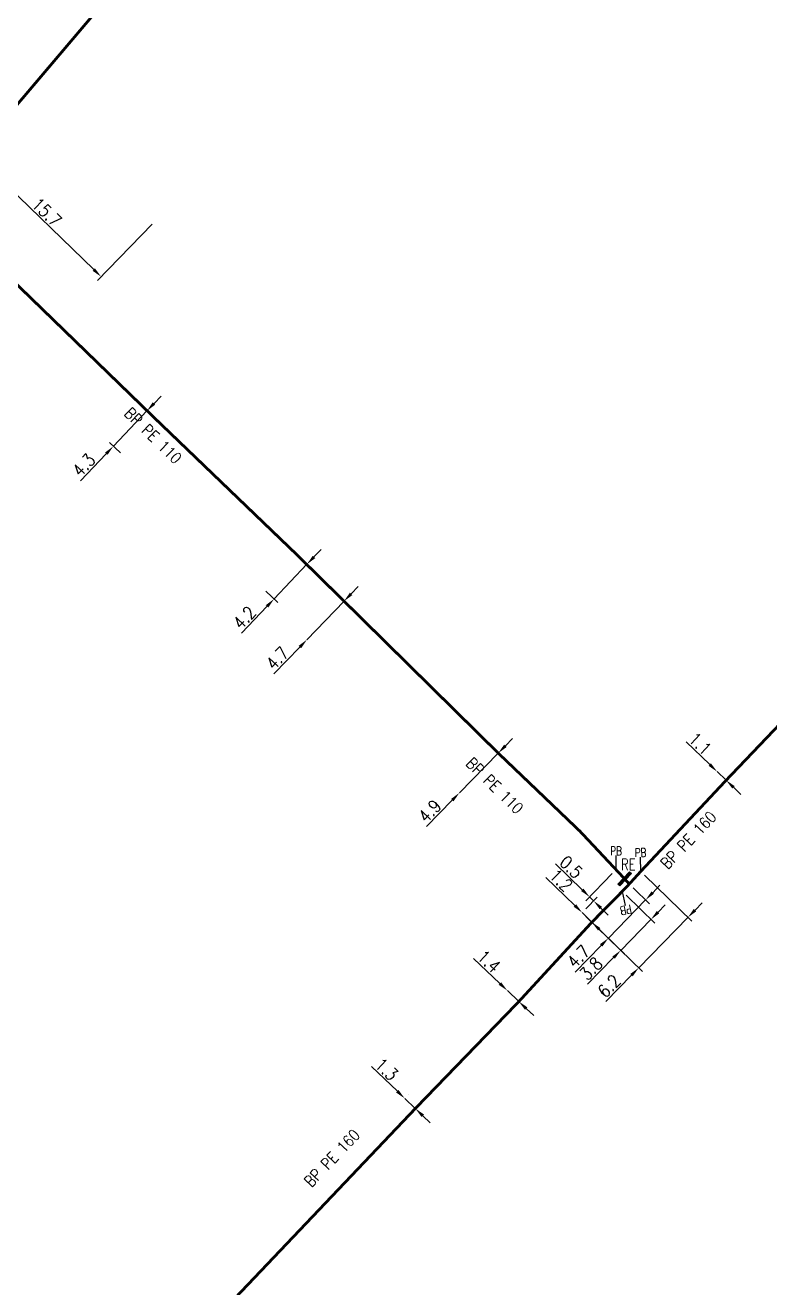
# Model space of a CAD drawing. Header units: millimetres. Extents: x 184998 to 186003, y 126995 to 128002.
# Drawn here: x 185823.2 to 185888.7, y 127689.2 to 127800.4 of the extents above; entities that cross this region are included whole.
import ezdxf
from ezdxf.enums import TextEntityAlignment as Align

# ---------------------------------------------------------------- set-up
doc = ezdxf.new("R2010")
doc.units = ezdxf.units.MM
doc.header["$PDMODE"] = 34
doc.linetypes.add('L_25_PE', pattern=[2000, 1000, 1000])
doc.layers.get('0').update_dxf_attribs({"linetype": 'CONTINUOUS'})
doc.layers.get('DEFPOINTS').update_dxf_attribs({"linetype": 'CONTINUOUS'})
doc.layers.add('L_150', color=1, linetype='CONTINUOUS')
doc.layers.add('L_340', color=7, linetype='CONTINUOUS')
doc.styles.add('G_ROMANS', font='ROMANS.SHX', dxfattribs={"width": 0.75})
doc.styles.get("Standard").update_dxf_attribs({"font": 'romans.shx', "width": 0.85})
doc.dimstyles.get("Standard").update_dxf_attribs({"dimtxt": 1.5, "dimasz": 1.2, "dimexe": 0.625, "dimexo": 0.625, "dimgap": 0.25, "dimtad": 1, "dimdec": 1, "dimzin": 0, "dimdsep": 46, "dimtxsty": 'Standard', "dimcen": -0.5, "dimadec": 0, "dimazin": 0, "dimtfac": 1, "dimtdec": 1, "dimtmove": 0, "dimatfit": 3, "dimfxl": 0, "dimtolj": 1, "dimtzin": 0, "dimarcsym": 0})

# ---------------------------------------------------------------- blocks, each defined once
blk = doc.blocks.new('*D777')
at = {"layer": 'DEFPOINTS', "color": 0, "linetype": 'Continuous', "ltscale": 0.5, "transparency": 16777216}
for p in [(185856.61, 127705.89), (185856.61, 127705.89), (185857.54, 127705)]:
    blk.add_point(p, dxfattribs=at)
at = {"layer": 'L_150', "color": 0, "linetype": 'Continuous', "lineweight": -2, "ltscale": 0.5, "transparency": 16777216}
for p, q in [((185855.96, 127706.52), (185853.69, 127708.69)), ((185857.54, 127705), (185856.61, 127705.89)), ((185856.93, 127706.23), (185856.93, 127706.23)), ((185857.87, 127705.33), (185857.87, 127705.33)), ((185858.19, 127704.37), (185858.84, 127703.75))]:
    blk.add_line(p, q, dxfattribs=at)
at = {"layer": 'L_150', "color": 0, "linetype": 'Continuous', "ltscale": 0.5, "transparency": 16777216}
for points in [[(185856.06, 127706.63), (185855.85, 127706.41), (185856.61, 127705.89)], [(185858.3, 127704.48), (185858.09, 127704.26), (185857.54, 127705)]]:
    blk.add_solid(points, dxfattribs=at)
at = {"layer": 'L_150', "color": 0, "linetype": 'Continuous', "ltscale": 0.5, "transparency": 16777216, "insert": (185855.01, 127708.46), "char_height": 1.125, "attachment_point": 5, "rotation": 316.2378}
blk.add_mtext('\\A1;1.3', dxfattribs=at)
blk = doc.blocks.new('*D778')
at = {"layer": 'DEFPOINTS', "color": 0, "linetype": 'Continuous', "ltscale": 0.5, "transparency": 16777216}
for p in [(185865.64, 127715.39), (185865.64, 127715.39), (185866.65, 127714.42)]:
    blk.add_point(p, dxfattribs=at)
at = {"layer": 'L_150', "color": 0, "linetype": 'Continuous', "lineweight": -2, "ltscale": 0.5, "transparency": 16777216}
for p, q in [((185864.98, 127716.01), (185862.67, 127718.21)), ((185866.65, 127714.42), (185865.64, 127715.39)), ((185867.3, 127713.8), (185867.96, 127713.18))]:
    blk.add_line(p, q, dxfattribs=at)
at = {"layer": 'L_150', "color": 0, "linetype": 'Continuous', "ltscale": 0.5, "transparency": 16777216}
for points in [[(185865.09, 127716.12), (185864.88, 127715.9), (185865.64, 127715.39)], [(185867.41, 127713.91), (185867.2, 127713.69), (185866.65, 127714.42)]]:
    blk.add_solid(points, dxfattribs=at)
at = {"layer": 'L_150', "color": 0, "linetype": 'Continuous', "ltscale": 0.5, "transparency": 16777216, "insert": (185864.02, 127717.96), "char_height": 1.125, "attachment_point": 5, "rotation": 316.4402}
blk.add_mtext('\\A1;1.4', dxfattribs=at)
blk = doc.blocks.new('*D1188')
at = {"layer": 'DEFPOINTS', "color": 0, "linetype": 'Continuous', "transparency": 16777216}
for p in [(185884.1, 127734.67), (185884.1, 127734.67), (185884.9, 127733.91)]:
    blk.add_point(p, dxfattribs=at)
at = {"layer": 'L_150', "color": 0, "linetype": 'Continuous', "lineweight": -2, "transparency": 16777216}
for p, q in [((185883.45, 127735.29), (185881.38, 127737.28)), ((185884.9, 127733.91), (185884.1, 127734.67)), ((185885.55, 127733.29), (185886.2, 127732.66))]:
    blk.add_line(p, q, dxfattribs=at)
at = {"layer": 'L_150', "color": 0, "linetype": 'Continuous', "transparency": 16777216}
for points in [[(185883.56, 127735.4), (185883.35, 127735.18), (185884.1, 127734.67)], [(185885.65, 127733.39), (185885.44, 127733.18), (185884.9, 127733.91)]]:
    blk.add_solid(points, dxfattribs=at)
at = {"layer": 'L_150', "color": 0, "linetype": 'Continuous', "transparency": 16777216, "insert": (185882.61, 127737.14), "char_height": 1.125, "attachment_point": 5, "rotation": 316.2335}
blk.add_mtext('\\A1;1.1', dxfattribs=at)
blk = doc.blocks.new('*D1430')
at = {"layer": 'DEFPOINTS', "color": 0, "linetype": 'Continuous', "transparency": 16777216}
for p in [(185818.94, 127788.86), (185834.71, 127783.22), (185829.89, 127778.25)]:
    blk.add_point(p, dxfattribs=at)
at = {"layer": 'L_150', "color": 0, "linetype": 'Continuous', "lineweight": -2, "transparency": 16777216}
for p, q in [((185819.59, 127788.23), (185829.24, 127778.88)), ((185834.38, 127782.89), (185829.56, 127777.92))]:
    blk.add_line(p, q, dxfattribs=at)
at = {"layer": 'L_150', "color": 0, "linetype": 'Continuous', "transparency": 16777216}
for points in [[(185819.7, 127788.34), (185819.49, 127788.13), (185818.94, 127788.86)], [(185829.34, 127778.99), (185829.14, 127778.77), (185829.89, 127778.25)]]:
    blk.add_solid(points, dxfattribs=at)
at = {"layer": 'L_150', "color": 0, "linetype": 'Continuous', "transparency": 16777216, "insert": (185825.1, 127783.93), "char_height": 1.125, "attachment_point": 5, "rotation": 315.8813}
blk.add_mtext('\\A1;15.7', dxfattribs=at)
blk = doc.blocks.new('*D1438')
at = {"layer": 'DEFPOINTS', "color": 0, "linetype": 'Continuous', "transparency": 16777216}
for p in [(185834.88, 127765.53), (185830.96, 127763.32), (185831.92, 127762.41)]:
    blk.add_point(p, dxfattribs=at)
at = {"layer": 'L_150', "color": 0, "linetype": 'Continuous', "lineweight": -2, "transparency": 16777216}
for p, q in [((185834.54, 127767.09), (185835.16, 127767.74)), ((185834.54, 127765.85), (185833.58, 127766.76)), ((185833.92, 127766.44), (185830.96, 127763.32)), ((185831.58, 127762.73), (185830.62, 127763.65)), ((185830.34, 127762.67), (185828.08, 127760.29))]:
    blk.add_line(p, q, dxfattribs=at)
at = {"layer": 'L_150', "color": 0, "linetype": 'Continuous', "transparency": 16777216}
for points in [[(185834.43, 127767.2), (185834.65, 127766.99), (185833.92, 127766.44)], [(185830.23, 127762.77), (185830.45, 127762.57), (185830.96, 127763.32)]]:
    blk.add_solid(points, dxfattribs=at)
at = {"layer": 'L_150', "color": 0, "linetype": 'Continuous', "transparency": 16777216, "insert": (185828.36, 127761.67), "char_height": 1.125, "attachment_point": 5, "rotation": 46.4611}
blk.add_mtext('\\A1;4.3', dxfattribs=at)
blk = doc.blocks.new('*D1439')
at = {"layer": 'DEFPOINTS', "color": 0, "linetype": 'Continuous', "transparency": 16777216}
for p in [(185846.94, 127753.94), (185844.04, 127750.89), (185845.11, 127749.88)]:
    blk.add_point(p, dxfattribs=at)
at = {"layer": 'L_150', "color": 0, "linetype": 'Continuous', "lineweight": -2, "transparency": 16777216}
for p, q in [((185847.28, 127753.61), (185848.34, 127752.6)), ((185848.62, 127753.58), (185849.24, 127754.23)), ((185848, 127752.93), (185845.11, 127749.88)), ((185844.38, 127750.57), (185845.45, 127749.56)), ((185844.49, 127749.23), (185842.23, 127746.85))]:
    blk.add_line(p, q, dxfattribs=at)
at = {"layer": 'L_150', "color": 0, "linetype": 'Continuous', "transparency": 16777216}
for points in [[(185848.51, 127753.68), (185848.73, 127753.47), (185848, 127752.93)], [(185844.38, 127749.33), (185844.6, 127749.12), (185845.11, 127749.88)]]:
    blk.add_solid(points, dxfattribs=at)
at = {"layer": 'L_150', "color": 0, "linetype": 'Continuous', "transparency": 16777216, "insert": (185842.5, 127748.23), "char_height": 1.125, "attachment_point": 5, "rotation": 46.4611}
blk.add_mtext('\\A1;4.2', dxfattribs=at)
blk = doc.blocks.new('*D1440')
at = {"layer": 'DEFPOINTS', "color": 0, "linetype": 'Continuous', "transparency": 16777216}
for p in [(185851.27, 127749.68), (185848, 127746.29), (185848, 127746.29)]:
    blk.add_point(p, dxfattribs=at)
at = {"layer": 'L_150', "color": 0, "linetype": 'Continuous', "lineweight": -2, "transparency": 16777216}
for p, q in [((185851.89, 127750.32), (185852.51, 127750.97)), ((185851.27, 127749.68), (185848, 127746.29)), ((185847.38, 127745.64), (185845.1, 127743.28))]:
    blk.add_line(p, q, dxfattribs=at)
at = {"layer": 'L_150', "color": 0, "linetype": 'Continuous', "transparency": 16777216}
for points in [[(185851.78, 127750.43), (185852, 127750.22), (185851.27, 127749.68)], [(185847.27, 127745.75), (185847.49, 127745.54), (185848, 127746.29)]]:
    blk.add_solid(points, dxfattribs=at)
at = {"layer": 'L_150', "color": 0, "linetype": 'Continuous', "transparency": 16777216, "insert": (185845.39, 127744.66), "char_height": 1.125, "attachment_point": 5, "rotation": 46.0465}
blk.add_mtext('\\A1;4.7', dxfattribs=at)
blk = doc.blocks.new('*D1441')
at = {"layer": 'DEFPOINTS', "color": 0, "linetype": 'Continuous', "transparency": 16777216}
for p in [(185864.84, 127736.3), (185861.42, 127732.8), (185861.42, 127732.8)]:
    blk.add_point(p, dxfattribs=at)
at = {"layer": 'L_150', "color": 0, "linetype": 'Continuous', "lineweight": -2, "transparency": 16777216}
for p, q in [((185865.47, 127736.95), (185866.1, 127737.59)), ((185864.84, 127736.3), (185861.42, 127732.8)), ((185860.79, 127732.15), (185858.53, 127729.84))]:
    blk.add_line(p, q, dxfattribs=at)
at = {"layer": 'L_150', "color": 0, "linetype": 'Continuous', "transparency": 16777216}
for points in [[(185865.36, 127737.05), (185865.58, 127736.84), (185864.84, 127736.3)], [(185860.68, 127732.26), (185860.9, 127732.05), (185861.42, 127732.8)]]:
    blk.add_solid(points, dxfattribs=at)
at = {"layer": 'L_150', "color": 0, "linetype": 'Continuous', "transparency": 16777216, "insert": (185858.81, 127731.2), "char_height": 1.125, "attachment_point": 5, "rotation": 45.7121}
blk.add_mtext('\\A1;4.9', dxfattribs=at)
blk = doc.blocks.new('*D1445')
at = {"layer": 'DEFPOINTS', "color": 0, "linetype": 'Continuous', "transparency": 16777216}
for p in [(185875.21, 127726.03), (185873.23, 127723.29), (185872.23, 127722.25)]:
    blk.add_point(p, dxfattribs=at)
at = {"layer": 'L_340', "color": 0, "linetype": 'Continuous', "lineweight": -2, "transparency": 16777216}
for p, q in [((185872.23, 127724.26), (185869.89, 127726.55)), ((185874.88, 127725.69), (185872.55, 127723.3)), ((185872.55, 127722.59), (185873.56, 127723.62)), ((185873.23, 127723.29), (185872.88, 127723.63)), ((185873.88, 127722.66), (185874.52, 127722.03))]:
    blk.add_line(p, q, dxfattribs=at)
at = {"layer": 'L_340', "color": 0, "linetype": 'Continuous', "transparency": 16777216}
for points in [[(185872.34, 127724.37), (185872.13, 127724.16), (185872.88, 127723.63)], [(185873.98, 127722.76), (185873.77, 127722.55), (185873.23, 127723.29)]]:
    blk.add_solid(points, dxfattribs=at)
at = {"layer": 'L_340', "color": 0, "linetype": 'Continuous', "transparency": 16777216, "insert": (185871.26, 127726.26), "char_height": 1.125, "attachment_point": 5, "rotation": 315.6925}
blk.add_mtext('\\A1;0.5', dxfattribs=at)
blk = doc.blocks.new('*D1446')
at = {"layer": 'DEFPOINTS', "color": 0, "linetype": 'Continuous', "transparency": 16777216}
for p in [(185872.23, 127722.25), (185872.23, 127722.25), (185873.08, 127721.41)]:
    blk.add_point(p, dxfattribs=at)
at = {"layer": 'L_150', "color": 0, "linetype": 'Continuous', "lineweight": -2, "transparency": 16777216}
for p, q in [((185871.58, 127722.88), (185869.04, 127725.36)), ((185873.08, 127721.41), (185872.23, 127722.25)), ((185873.73, 127720.78), (185874.37, 127720.16))]:
    blk.add_line(p, q, dxfattribs=at)
at = {"layer": 'L_150', "color": 0, "linetype": 'Continuous', "transparency": 16777216}
for points in [[(185871.69, 127722.99), (185871.48, 127722.77), (185872.23, 127722.25)], [(185873.83, 127720.89), (185873.62, 127720.68), (185873.08, 127721.41)]]:
    blk.add_solid(points, dxfattribs=at)
at = {"layer": 'L_150', "color": 0, "linetype": 'Continuous', "transparency": 16777216, "insert": (185870.37, 127725.11), "char_height": 1.125, "attachment_point": 5, "rotation": 315.6925}
blk.add_mtext('\\A1;1.2', dxfattribs=at)
blk = doc.blocks.new('L_340_13')
at = {"color": 0, "linetype": 'Continuous', "flags": 128}
blk.add_lwpolyline([(0, 0), (0, 1.25)], dxfattribs=at)
at = {"color": 0, "linetype": 'Continuous', "style": 'G_ROMANS', "width": 0.75}
blk.add_text('PB', height=0.75, dxfattribs=at).set_placement((0, 1.66), align=Align.MIDDLE)
at = {"color": 0, "linetype": 'Continuous', "width": 0.75, "flags": 3}
for tag, p in [('DEF_LEG', (0, -10)), ('DEF_COUP', (0, -12.5)), ('DEF_TYPE', (0, -15))]:
    blk.add_attdef(tag, text='', height=1.2, dxfattribs=at).set_placement(p, align=Align.MIDDLE)
blk = doc.blocks.new('L_340_20')
at = {"linetype": 'Continuous'}
blk.add_hatch(color=0, dxfattribs=at).paths.add_polyline_path([(0.12, 0.75), (-0.12, 0.75), (-0.12, -0.75), (0.12, -0.75)])
at = {"color": 0, "linetype": 'Continuous'}
blk.add_lwpolyline([(-0.12, 0.75), (0.12, 0.75), (0.12, -0.75), (-0.12, -0.75)], close=True, dxfattribs=at)
at = {"color": 0, "linetype": 'Continuous', "width": 0.75}
for tag, height, flags, p in [('RE', 1, 8, (0, 1.87)), ('DEF_LEG', 1.2, 3, (0, -5)), ('DEF_COUP', 1.2, 3, (0, -7.5)), ('DEF_TYPE', 1.2, 3, (0, -10))]:
    blk.add_attdef(tag, text='', height=height, dxfattribs=dict(at, flags=flags)).set_placement(p, align=Align.MIDDLE)
blk = doc.blocks.new('*D1457')
at = {"layer": 'DEFPOINTS', "color": 0, "linetype": 'Continuous', "transparency": 16777216}
for p in [(185875.75, 127724.12), (185872.23, 127722.25), (185875.62, 127718.93)]:
    blk.add_point(p, dxfattribs=at)
at = {"layer": 'L_340', "color": 0, "linetype": 'Continuous', "lineweight": -2, "transparency": 16777216}
for p, q in [((185876.09, 127723.79), (185878.61, 127721.33)), ((185878.91, 127722.3), (185879.53, 127722.94)), ((185872.56, 127721.92), (185875.96, 127718.61)), ((185878.28, 127721.65), (185875.62, 127718.93)), ((185874.99, 127718.29), (185872.7, 127715.94))]:
    blk.add_line(p, q, dxfattribs=at)
at = {"layer": 'L_340', "color": 0, "linetype": 'Continuous', "transparency": 16777216}
for points in [[(185878.8, 127722.4), (185879.01, 127722.19), (185878.28, 127721.65)], [(185874.89, 127718.39), (185875.1, 127718.19), (185875.62, 127718.93)]]:
    blk.add_solid(points, dxfattribs=at)
at = {"layer": 'L_340', "color": 0, "linetype": 'Continuous', "transparency": 16777216, "insert": (185873, 127717.32), "char_height": 1.125, "attachment_point": 5, "rotation": 45.6925}
blk.add_mtext('\\A1;3.8', dxfattribs=at)
blk = doc.blocks.new('*D1458')
at = {"layer": 'DEFPOINTS', "color": 0, "linetype": 'Continuous', "transparency": 16777216}
for p in [(185876.37, 127724.77), (185872.23, 127722.25), (185874.53, 127720)]:
    blk.add_point(p, dxfattribs=at)
at = {"layer": 'L_150', "color": 0, "linetype": 'Continuous', "lineweight": -2, "transparency": 16777216}
for p, q in [((185876.7, 127724.44), (185878.14, 127723.04)), ((185878.44, 127724.01), (185879.07, 127724.66)), ((185877.81, 127723.37), (185874.53, 127720)), ((185872.56, 127721.92), (185874.86, 127719.68)), ((185873.9, 127719.36), (185871.61, 127717.01))]:
    blk.add_line(p, q, dxfattribs=at)
at = {"layer": 'L_150', "color": 0, "linetype": 'Continuous', "transparency": 16777216}
for points in [[(185878.33, 127724.12), (185878.54, 127723.91), (185877.81, 127723.37)], [(185873.79, 127719.47), (185874, 127719.26), (185874.53, 127720)]]:
    blk.add_solid(points, dxfattribs=at)
at = {"layer": 'L_150', "color": 0, "linetype": 'Continuous', "transparency": 16777216, "insert": (185871.9, 127718.39), "char_height": 1.125, "attachment_point": 5, "rotation": 45.6925}
blk.add_mtext('\\A1;4.7', dxfattribs=at)
blk = doc.blocks.new('*D1459')
at = {"layer": 'DEFPOINTS', "color": 0, "linetype": 'Continuous', "transparency": 16777216}
for p in [(185877.38, 127725.88), (185872.23, 127722.25), (185877.2, 127717.39)]:
    blk.add_point(p, dxfattribs=at)
at = {"layer": 'L_340', "color": 0, "linetype": 'Continuous', "lineweight": -2, "transparency": 16777216}
for p, q in [((185877.72, 127725.55), (185881.87, 127721.5)), ((185882.16, 127722.47), (185882.79, 127723.12)), ((185872.56, 127721.92), (185877.54, 127717.07)), ((185881.53, 127721.83), (185877.2, 127717.39)), ((185876.57, 127716.75), (185874.31, 127714.44))]:
    blk.add_line(p, q, dxfattribs=at)
at = {"layer": 'L_340', "color": 0, "linetype": 'Continuous', "transparency": 16777216}
for points in [[(185882.05, 127722.58), (185882.27, 127722.37), (185881.53, 127721.83)], [(185876.46, 127716.85), (185876.68, 127716.65), (185877.2, 127717.39)]]:
    blk.add_solid(points, dxfattribs=at)
at = {"layer": 'L_340', "color": 0, "linetype": 'Continuous', "transparency": 16777216, "insert": (185874.59, 127715.79), "char_height": 1.125, "attachment_point": 5, "rotation": 45.6925}
blk.add_mtext('\\A1;6.2', dxfattribs=at)

msp = doc.modelspace()

# ---------------------------------------------------------------- linework, layer by layer
at = {"layer": 'L_150', "linetype": 'L_25_PE'}
for points in [[(185757.1, 127716.54, 0.25, 0.25, 0), (185757.58, 127716.85, 0.25, 0.25, 0), (185757.56, 127717.27, 0.25, 0.25, 0), (185759.19, 127719.34, 0.25, 0.25, 0), (185766.37, 127727.94, 0.25, 0.25, 0), (185777.72, 127741.37, 0.25, 0.25, 0), (185786.83, 127752.05, 0.25, 0.25, 0), (185795.77, 127762.88, 0.25, 0.25, 0), (185799.58, 127767.18, 0.25, 0.25, 0), (185815.34, 127784.5, 0.25, 0.25, 0), (185817.71, 127787.1, 0.25, 0.25, 0), (185818.94, 127788.86, 0.25, 0.25, 0), (185820.42, 127790.96, 0.25, 0.25, 0), (185833.64, 127806.56, 0.25, 0.25, 0), (185847.99, 127824.23, 0.25, 0.25, 0), (185849.31, 127825.73, 0.25, 0.25, 0), (185850.62, 127827.25, 0.25, 0.25, 0), (185855.93, 127833.32, 0.25, 0.25, 0), (185859.58, 127837.72, 0.25, 0.25, 0), (185859.8, 127837.99, 0, 0, 0)], [(185876.37, 127724.77, 0.25, 0.25, 0), (185876.37, 127724.77, 0.25, 0.25, 0), (185875.96, 127725.23, 0.25, 0.25, 0), (185875.96, 127725.23, 0.25, 0.25, 0), (185875.21, 127726.03, 0.25, 0.25, 0), (185872.03, 127729.42, 0.25, 0.25, 0), (185864.84, 127736.3, 0.25, 0.25, 0), (185851.27, 127749.68, 0.25, 0.25, 0), (185846.94, 127753.94, 0.25, 0.25, 0), (185834.88, 127765.53, 0.25, 0.25, 0), (185817.43, 127782.46, 0.25, 0.25, 0), (185815.34, 127784.5, 0, 0, 0)]]:
    msp.add_lwpolyline(points, format="xyseb", dxfattribs=at)
at = {"layer": 'L_150', "linetype": 'L_25_PE', "ltscale": 0.5}
msp.add_lwpolyline([(185936.29, 127790.15, 0.25, 0.25, 0), (185935.87, 127789.71, 0.25, 0.25, 0), (185936.47, 127788.17, 0.25, 0.25, 0), (185923.42, 127774.59, 0.25, 0.25, 0), (185913.87, 127764.27, 0.25, 0.25, 0), (185884.9, 127733.91, 0.25, 0.25, 0), (185877.38, 127725.88, 0.25, 0.25, 0), (185876.37, 127724.77, 0.25, 0.25, 0), (185875.75, 127724.12, 0.25, 0.25, 0), (185873.08, 127721.41, 0.25, 0.25, 0), (185866.65, 127714.42, 0.25, 0.25, 0), (185857.54, 127705, 0.25, 0.25, 0), (185836.63, 127683, 0.25, 0.25, 0), (185833.3, 127679.82, 0, 0, 0)], format="xyseb", dxfattribs=at)

# ---------------------------------------------------------------- block references
at = {"layer": 'L_340'}
msp.add_blockref('L_340_13', (185875.21, 127726.03), dxfattribs=at)
for p, rotation in [((185877.38, 127725.88), 0.4808496717744348), ((185875.75, 127724.12), 191.3347592951018)]:
    msp.add_blockref('L_340_13', p, dxfattribs=dict(at, rotation=rotation))
ref = msp.add_blockref('L_340_20', (185875.96, 127725.23), dxfattribs=dict(at, rotation=316.1974789806623))
ref.add_attrib('RE', 'RE', dxfattribs={"layer": '0', "color": 0, "linetype": 'Continuous', "height": 1, "width": 0.75}).set_placement((185876.29, 127726.5), align=Align.MIDDLE)

# ---------------------------------------------------------------- texts
at = {"layer": 'L_150', "linetype": 'L_25_PE', "width": 0.85}
for s, rotation, p in [('BP PE 110', 315.4306, (185834.46, 127764.26)), ('BP PE 110', 315.4306, (185864.53, 127733.43)), ('BP PE 160', 46.3404, (185881.58, 127728.65)), ('BP PE 160', 46.3404, (185850.21, 127700.64))]:
    msp.add_text(s, height=1, rotation=rotation, dxfattribs=at).set_placement(p, align=Align.MIDDLE)

# ---------------------------------------------------------------- dimensions: what is measured, and where the dimension line sits
at = {"layer": 'L_150', "linetype": 'Continuous'}
dim = msp.add_linear_dim(base=(185829.89, 127778.25), p1=(185818.94, 127788.86), p2=(185834.71, 127783.22), angle=135.8813, text='15.7', dimstyle='Standard', override={"dimscale": 0.75, "dimatfit": 0}, dxfattribs=at)
dim.commit()
dim.dimension.update_dxf_attribs({"geometry": '*D1430', "text_midpoint": (185824.58, 127783.4), "dimtype": 160})
for base, p1, p2, angle, override, picture, middle in [((185830.96, 127763.32), (185834.88, 127765.53), (185831.92, 127762.41), 46.4611, {"dimscale": 0.75, "dimatfit": 0}, '*D1438', (185828.9, 127761.16)), ((185845.11, 127749.88), (185846.94, 127753.94), (185844.04, 127750.89), 46.4611, {"dimscale": 0.75, "dimatfit": 0}, '*D1439', (185843.05, 127747.71)), ((185848, 127746.29), (185851.27, 127749.68), (185848, 127746.29), 46.0465, {"dimscale": 0.75, "dimlfac": 1, "dimlunit": 2, "dimatfit": 0}, '*D1440', (185845.93, 127744.14)), ((185884.1, 127734.67), (185884.9, 127733.91), (185884.1, 127734.67), 316.2335, {"dimscale": 0.75}, '*D1188', (185882.09, 127736.6)), ((185861.42, 127732.8), (185864.84, 127736.3), (185861.42, 127732.8), 45.7121, {"dimscale": 0.75, "dimlfac": 1, "dimlunit": 2, "dimatfit": 0}, '*D1441', (185859.35, 127730.67)), ((185872.23, 127722.25), (185873.08, 127721.41), (185872.23, 127722.25), 315.6925, {"dimscale": 0.75, "dimatfit": 0}, '*D1446', (185869.84, 127724.57)), ((185874.53, 127720), (185876.37, 127724.77), (185872.23, 127722.25), 45.6925, {"dimscale": 0.75, "dimatfit": 0}, '*D1458', (185872.44, 127717.87))]:
    dim = msp.add_linear_dim(base=base, p1=p1, p2=p2, angle=angle, dimstyle='Standard', override=override, dxfattribs=at)
    dim.commit()
    dim.dimension.update_dxf_attribs({"geometry": picture, "text_midpoint": middle, "dimtype": 160})
at = {"layer": 'L_150', "linetype": 'Continuous', "ltscale": 0.5}
for base, p1, p2, angle, picture, middle in [((185865.64, 127715.39), (185866.65, 127714.42), (185865.64, 127715.39), 316.4402, '*D778', (185863.5, 127717.42)), ((185856.61, 127705.89), (185857.54, 127705), (185856.61, 127705.89), 316.2378, '*D777', (185854.5, 127707.92))]:
    dim = msp.add_linear_dim(base=base, p1=p1, p2=p2, angle=angle, dimstyle='Standard', override={"dimscale": 0.75}, dxfattribs=at)
    dim.commit()
    dim.dimension.update_dxf_attribs({"geometry": picture, "text_midpoint": middle, "dimtype": 160})
at = {"layer": 'L_340', "linetype": 'Continuous'}
for base, p1, angle, picture, middle in [((185873.23, 127723.29), (185875.21, 127726.03), 135.6925, '*D1445', (185870.74, 127725.72)), ((185877.2, 127717.39), (185877.38, 127725.88), 45.6925, '*D1459', (185875.13, 127715.27)), ((185875.62, 127718.93), (185875.75, 127724.12), 45.6925, '*D1457', (185873.54, 127716.79))]:
    dim = msp.add_linear_dim(base=base, p1=p1, p2=(185872.23, 127722.25), angle=angle, dimstyle='Standard', override={"dimscale": 0.75, "dimatfit": 0}, dxfattribs=at)
    dim.commit()
    dim.dimension.update_dxf_attribs({"geometry": picture, "text_midpoint": middle, "dimtype": 160})

doc.saveas('drawing.dxf')
